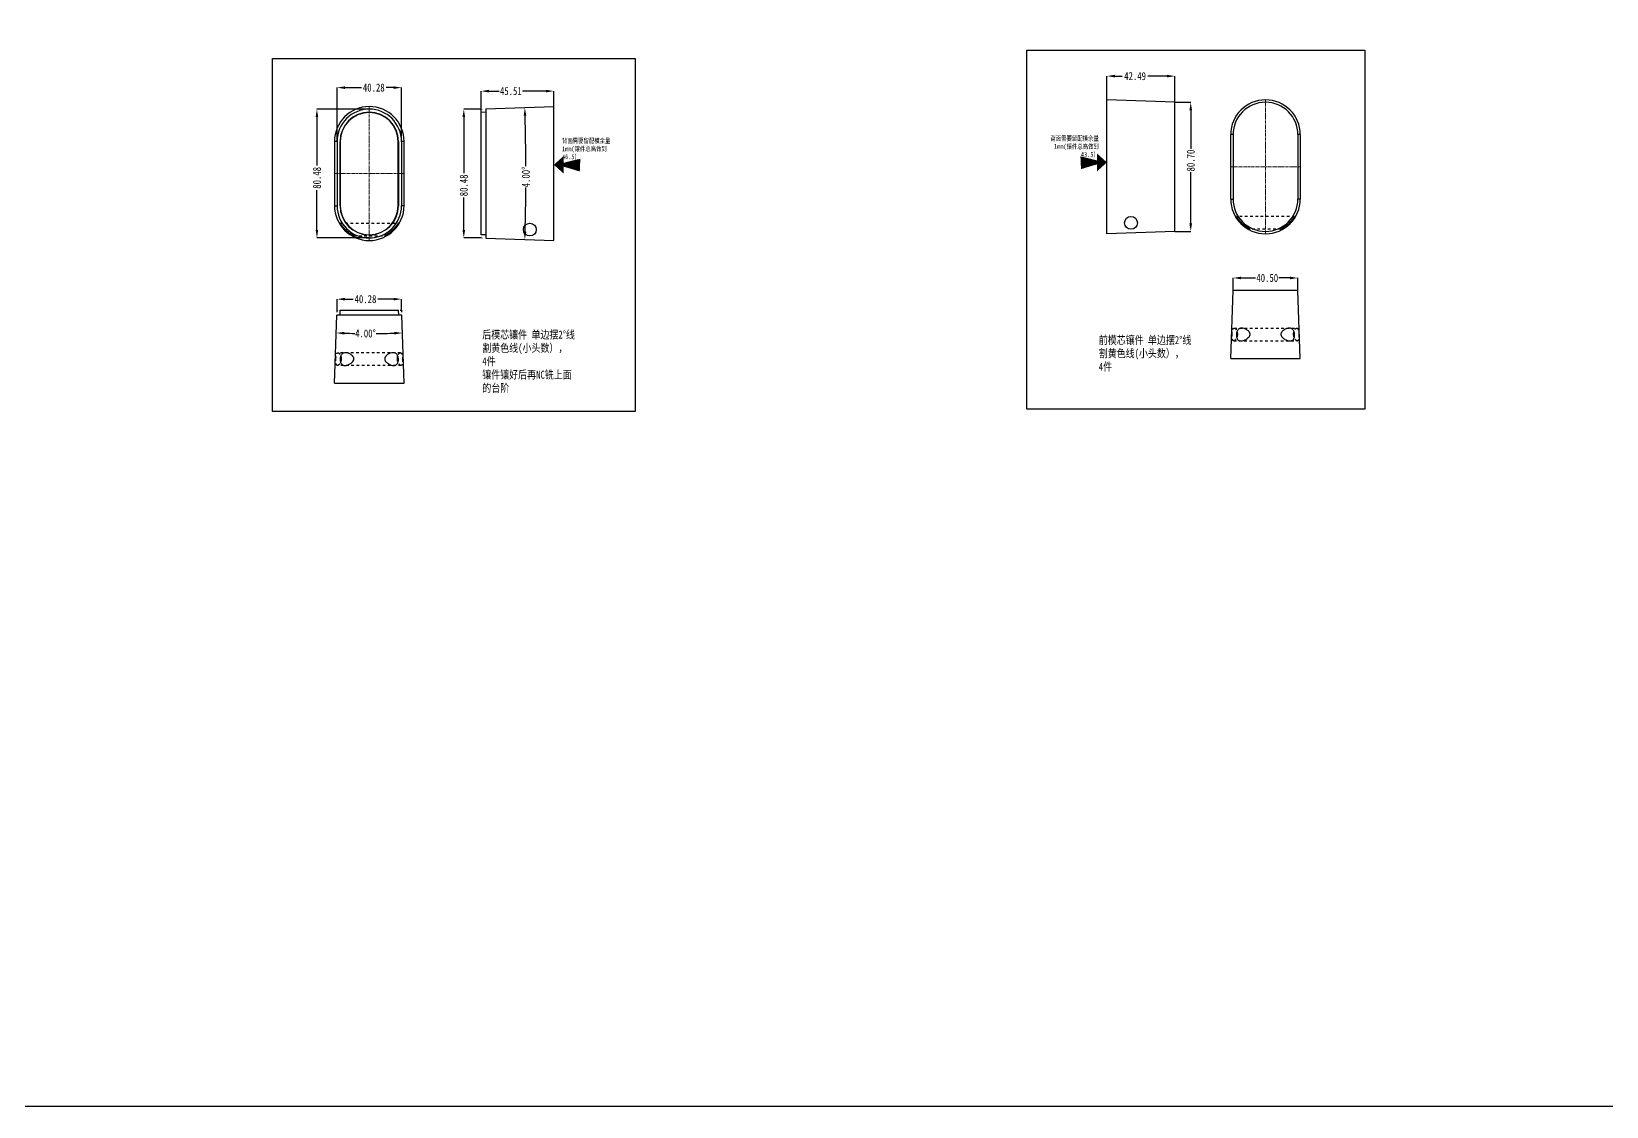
# Model space of a CAD drawing. Header units: millimetres. Extents: x 780 to 4422, y -1506 to 1268.
# Drawn here: x 1764 to 2748, y -1506 to -835 of the extents above; entities that cross this region are included whole.
import ezdxf

# ---------------------------------------------------------------- set-up
doc = ezdxf.new("R2010")
doc.units = ezdxf.units.MM
doc.header["$LTSCALE"] = 16.335
doc.header["$PDMODE"] = 3
doc.header["$PDSIZE"] = 0.3125
for name, pattern in [('CENTER', [0.6, 0.375, -0.075, 0.075, -0.075]), ('DIVIDE', [31.75, 12.7, -6.35, 0, -6.35, 0, -6.35]), ('HIDDEN', [0.2, 0.1, -0.1])]:
    doc.linetypes.add(name, pattern=pattern)
doc.layers.get('0').update_dxf_attribs({"linetype": 'CONTINUOUS'})
doc.layers.get('Defpoints').update_dxf_attribs({"linetype": 'CONTINUOUS'})
doc.layers.add('center', color=1, linetype='CENTER', lineweight=9)
doc.layers.add('DEFAULT_2', color=8, linetype='HIDDEN')
doc.styles.get("Standard").update_dxf_attribs({"font": 'txt', "width": 0.8})
doc.dimstyles.get("Standard").update_dxf_attribs({"dimtxt": 0.15625, "dimasz": 0.1875, "dimexe": 0.125, "dimexo": 0.0625, "dimtad": 0, "dimtih": 1, "dimtoh": 1, "dimdsep": 46, "dimtxsty": 'Standard', "dimcen": 0.09, "dimadec": 0, "dimazin": 0, "dimtp": 0.01, "dimtm": 0.01, "dimtfac": 1, "dimtofl": 0, "dimtmove": 0, "dimatfit": 3, "dimfxl": 0, "dimtolj": 1, "dimarcsym": 0})

# ---------------------------------------------------------------- blocks, each defined once
blk = doc.blocks.new('*D297')
at = {"color": 4, "lineweight": -2}
for p, q in [((1954.46, -1008.93), (1954.46, -1002)), ((1959.46, -1002), (1964.57, -1002)), ((1989.75, -1002), (1979.91, -1002)), ((1994.75, -1008.93), (1994.75, -1002))]:
    blk.add_line(p, q, dxfattribs=at)
at = {"color": 4}
for points in [[(1959.46, -1001.17), (1959.46, -1002.83), (1954.46, -1002)], [(1989.75, -1001.17), (1989.75, -1002.83), (1994.75, -1002)]]:
    blk.add_solid(points, dxfattribs=at)
at = {"layer": 'Defpoints', "color": 0}
for p in [(1954.46, -1002), (1954.46, -1008.93), (1994.75, -1008.93)]:
    blk.add_point(p, dxfattribs=at)
at = {"color": 6, "insert": (1972.24, -1002), "char_height": 5, "attachment_point": 5}
blk.add_mtext('\\A1;40.28', dxfattribs=at)
blk = doc.blocks.new('*D298')
at = {"color": 4, "lineweight": -2}
for start, end in [(268.48438, 269.12493), (270.41663, 271.51562)]:
    blk.add_arc((1974.61, -432.04), 591.43, start, end, dxfattribs=at)
at = {"color": 4}
for points in [[(1958.94, -1024.1), (1958.99, -1022.43), (1953.96, -1023.11)], [(1990.22, -1022.43), (1990.27, -1024.1), (1995.25, -1023.11)]]:
    blk.add_solid(points, dxfattribs=at)
at = {"layer": 'Defpoints', "color": 0}
for p in [(1954.35, -1011.95), (1994.86, -1011.95), (1981.49, -1023.43), (1952.87, -1054.44), (1996.34, -1054.44)]:
    blk.add_point(p, dxfattribs=at)
at = {"color": 6, "insert": (1972.24, -1023.47), "char_height": 5, "attachment_point": 5, "rotation": 359.77078}
blk.add_mtext('\\A1;4.00°', dxfattribs=at)
blk = doc.blocks.new('*D299')
at = {"color": 4, "lineweight": -2}
for start, end in [(0.22017, 1.75733), (358.24267, 359.57306)]:
    blk.add_arc((891.94, -923.53), 1180.54, start, end, dxfattribs=at)
at = {"color": 4}
for points in [[(2071.09, -887.36), (2072.75, -887.3), (2071.76, -882.33)], [(2072.75, -959.76), (2071.09, -959.71), (2071.76, -964.73)]]:
    blk.add_solid(points, dxfattribs=at)
at = {"layer": 'Defpoints', "color": 0}
for p in [(2047.43, -883.18), (2089.92, -881.7), (2072.4, -909.8), (2047.43, -963.88), (2089.92, -965.37)]:
    blk.add_point(p, dxfattribs=at)
at = {"color": 6, "insert": (2072.47, -925.66), "char_height": 5, "attachment_point": 5, "rotation": 89.89661}
blk.add_mtext('\\A1;4.00°', dxfattribs=at)
blk = doc.blocks.new('*D300')
at = {"color": 4, "lineweight": -2}
for p, q in [((2044.42, -883.29), (2033.67, -883.29)), ((2033.67, -888.29), (2033.67, -923.26)), ((2033.67, -958.78), (2033.67, -938.59)), ((2044.42, -963.78), (2033.67, -963.78))]:
    blk.add_line(p, q, dxfattribs=at)
at = {"color": 4}
for points in [[(2032.84, -888.29), (2034.5, -888.29), (2033.67, -883.29)], [(2032.84, -958.78), (2034.5, -958.78), (2033.67, -963.78)]]:
    blk.add_solid(points, dxfattribs=at)
at = {"layer": 'Defpoints', "color": 0}
for p in [(2044.42, -883.29), (2033.67, -963.78), (2044.42, -963.78)]:
    blk.add_point(p, dxfattribs=at)
at = {"color": 6, "insert": (2033.67, -930.92), "char_height": 5, "attachment_point": 5, "rotation": 90}
blk.add_mtext('\\A1;80.48', dxfattribs=at)
blk = doc.blocks.new('*D301')
at = {"color": 4, "lineweight": -2}
for p, q in [((2044.42, -888.86), (2044.42, -872.03)), ((2049.42, -872.03), (2055.72, -872.03)), ((2084.92, -872.03), (2070.38, -872.03)), ((2089.92, -886.03), (2089.92, -872.03))]:
    blk.add_line(p, q, dxfattribs=at)
at = {"color": 4}
for points in [[(2049.42, -871.2), (2049.42, -872.86), (2044.42, -872.03)], [(2084.92, -871.2), (2084.92, -872.86), (2089.92, -872.03)]]:
    blk.add_solid(points, dxfattribs=at)
at = {"layer": 'Defpoints', "color": 0}
for p in [(2044.42, -872.03), (2044.42, -888.86), (2089.92, -886.03)]:
    blk.add_point(p, dxfattribs=at)
at = {"color": 6, "insert": (2063.05, -872.03), "char_height": 5, "attachment_point": 5}
blk.add_mtext('\\A1;45.51', dxfattribs=at)
blk = doc.blocks.new('*D302')
at = {"color": 4, "lineweight": -2}
for p, q in [((1974.61, -883.29), (1941.91, -883.29)), ((1941.91, -888.29), (1941.91, -918.56)), ((1941.91, -958.77), (1941.91, -933.89)), ((1974.61, -963.77), (1941.91, -963.77))]:
    blk.add_line(p, q, dxfattribs=at)
at = {"color": 4}
for points in [[(1941.08, -888.29), (1942.74, -888.29), (1941.91, -883.29)], [(1941.08, -958.77), (1942.74, -958.77), (1941.91, -963.77)]]:
    blk.add_solid(points, dxfattribs=at)
at = {"layer": 'Defpoints', "color": 0}
for p in [(1974.61, -883.29), (1941.91, -963.77), (1974.61, -963.77)]:
    blk.add_point(p, dxfattribs=at)
at = {"color": 6, "insert": (1941.91, -926.22), "char_height": 5, "attachment_point": 5, "rotation": 90}
blk.add_mtext('\\A1;80.48', dxfattribs=at)
blk = doc.blocks.new('*D303')
at = {"color": 4, "lineweight": -2}
for p, q in [((1954.46, -903.43), (1954.46, -869.86)), ((1959.46, -869.86), (1969.77, -869.86)), ((1989.75, -869.86), (1985.1, -869.86)), ((1994.75, -903.81), (1994.75, -869.86))]:
    blk.add_line(p, q, dxfattribs=at)
at = {"color": 4}
for points in [[(1959.46, -869.03), (1959.46, -870.7), (1954.46, -869.86)], [(1989.75, -869.03), (1989.75, -870.7), (1994.75, -869.86)]]:
    blk.add_solid(points, dxfattribs=at)
at = {"layer": 'Defpoints', "color": 0}
for p in [(1994.75, -869.86), (1954.46, -903.43), (1994.75, -903.81)]:
    blk.add_point(p, dxfattribs=at)
at = {"color": 6, "insert": (1977.43, -869.86), "char_height": 5, "attachment_point": 5}
blk.add_mtext('\\A1;40.28', dxfattribs=at)
blk = doc.blocks.new('*D325')
at = {"color": 4, "lineweight": -2}
for p, q in [((2435.44, -885.53), (2435.44, -862.66)), ((2440.44, -862.66), (2445.04, -862.66)), ((2472.94, -862.66), (2461.04, -862.66)), ((2477.94, -885.53), (2477.94, -862.66))]:
    blk.add_line(p, q, dxfattribs=at)
at = {"color": 4}
for points in [[(2440.44, -861.82), (2440.44, -863.49), (2435.44, -862.66)], [(2472.94, -861.82), (2472.94, -863.49), (2477.94, -862.66)]]:
    blk.add_solid(points, dxfattribs=at)
at = {"layer": 'Defpoints', "color": 0}
for p in [(2435.44, -862.66), (2435.44, -885.53), (2477.94, -885.53)]:
    blk.add_point(p, dxfattribs=at)
at = {"color": 6, "insert": (2453.04, -862.66), "char_height": 5, "attachment_point": 5}
blk.add_mtext('\\A1;42.49', dxfattribs=at)
blk = doc.blocks.new('*D326')
at = {"color": 4, "lineweight": -2}
for p, q in [((2514.25, -996.61), (2514.25, -988.77)), ((2519.25, -988.77), (2528.26, -988.77)), ((2549.75, -988.77), (2542.93, -988.77)), ((2554.75, -996.61), (2554.75, -988.77))]:
    blk.add_line(p, q, dxfattribs=at)
at = {"color": 4}
for points in [[(2519.25, -987.94), (2519.25, -989.6), (2514.25, -988.77)], [(2549.75, -987.94), (2549.75, -989.6), (2554.75, -988.77)]]:
    blk.add_solid(points, dxfattribs=at)
at = {"layer": 'Defpoints', "color": 0}
for p in [(2514.25, -988.77), (2514.25, -996.61), (2554.75, -996.61)]:
    blk.add_point(p, dxfattribs=at)
at = {"color": 6, "insert": (2535.6, -988.77), "char_height": 5, "attachment_point": 5}
blk.add_mtext('\\A1;40.50', dxfattribs=at)
blk = doc.blocks.new('*D327')
at = {"color": 4, "lineweight": -2}
for p, q in [((2477.94, -878.98), (2487.79, -878.98)), ((2487.79, -883.98), (2487.79, -908.08)), ((2487.79, -954.68), (2487.79, -922.75)), ((2477.94, -959.68), (2487.79, -959.68))]:
    blk.add_line(p, q, dxfattribs=at)
at = {"color": 4}
for points in [[(2486.96, -883.98), (2488.62, -883.98), (2487.79, -878.98)], [(2486.96, -954.68), (2488.62, -954.68), (2487.79, -959.68)]]:
    blk.add_solid(points, dxfattribs=at)
at = {"layer": 'Defpoints', "color": 0}
for p in [(2477.94, -878.98), (2477.94, -959.68), (2487.79, -959.68)]:
    blk.add_point(p, dxfattribs=at)
at = {"color": 6, "insert": (2487.79, -915.42), "char_height": 5, "attachment_point": 5, "rotation": 90}
blk.add_mtext('\\A1;80.70', dxfattribs=at)

msp = doc.modelspace()

# ---------------------------------------------------------------- linework, layer by layer
at = {"color": 2, "linetype": 'DIVIDE', "ltscale": 0.000612182}
for p, q in [((2044.417, -883.288), (2045.593, -883.247)), ((2044.417, -884.089), (2044.417, -883.288)), ((2044.417, -962.977), (2044.417, -963.779)), ((2044.417, -963.779), (2045.593, -963.82)), ((1954.46, -1008.93), (1954.419, -1010.106)), ((1955.262, -1008.93), (1954.46, -1008.93)), ((1993.95, -1008.93), (1994.751, -1008.93)), ((1994.751, -1008.93), (1994.792, -1010.106))]:
    msp.add_line(p, q, dxfattribs=at)
at = {"color": 7, "linetype": 'Continuous'}
for p, q in [((2047.432, -885.185), (2044.417, -885.343)), ((2044.417, -961.723), (2044.417, -885.343)), ((2047.432, -883.182), (2089.924, -881.698)), ((2047.432, -883.182), (2047.432, -963.884)), ((2089.924, -965.367), (2089.924, -881.699)), ((2477.937, -878.983), (2435.444, -877.499)), ((2435.444, -961.167), (2435.444, -877.5)), ((2477.937, -959.684), (2477.937, -878.983)), ((1952.871, -903.433), (1952.871, -943.633)), ((1954.355, -903.433), (1952.871, -903.433)), ((1956.357, -943.633), (1956.357, -903.433)), ((1956.515, -903.433), (1956.357, -903.433)), ((1956.515, -903.433), (1956.515, -943.633)), ((1992.696, -943.633), (1992.696, -903.433)), ((1992.854, -903.433), (1992.696, -903.433)), ((1992.854, -903.433), (1992.854, -943.633)), ((1996.34, -903.433), (1994.856, -903.433)), ((1996.34, -943.633), (1996.34, -903.433)), ((2512.763, -939.434), (2512.763, -899.234)), ((2514.247, -899.234), (2512.763, -899.234)), ((2556.232, -899.234), (2554.749, -899.234)), ((2556.232, -899.234), (2556.232, -939.434)), ((1952.871, -943.633), (1954.355, -943.633)), ((1956.357, -943.633), (1956.515, -943.633)), ((1992.696, -943.633), (1992.854, -943.633)), ((1996.34, -943.633), (1994.856, -943.633)), ((2512.763, -939.434), (2514.247, -939.434)), ((2556.232, -939.434), (2554.749, -939.434)), ((2047.432, -961.881), (2044.417, -961.723)), ((2047.432, -963.884), (2089.924, -965.368)), ((2477.937, -959.684), (2435.444, -961.168)), ((2512.763, -1039.098), (2514.247, -996.605)), ((2554.749, -996.605), (2514.247, -996.605)), ((2556.232, -1039.098), (2554.749, -996.605)), ((1952.871, -1054.438), (1954.355, -1011.945)), ((1994.856, -1011.945), (1954.355, -1011.945)), ((1956.357, -1011.945), (1956.515, -1008.93)), ((1956.515, -1008.93), (1992.696, -1008.93)), ((1992.696, -1008.93), (1992.854, -1011.945)), ((1996.34, -1054.438), (1994.856, -1011.945)), ((2512.763, -1039.098), (2556.232, -1039.098)), ((1952.871, -1054.438), (1996.34, -1054.438))]:
    msp.add_line(p, q, dxfattribs=at)
at = {"color": 2, "linetype": 'Continuous'}
for p, q in [((1954.465, -903.433), (1954.465, -943.633)), ((1994.746, -903.433), (1994.746, -943.633)), ((2514.247, -899.234), (2514.247, -939.434)), ((2554.749, -899.234), (2554.749, -939.434))]:
    msp.add_line(p, q, dxfattribs=at)
for points in [[(779.67, 1267.789), (4422.458, 1267.789), (4422.458, -1506.361), (779.67, -1506.361)], [(1914.073, -851.718), (2140.744, -851.718), (2140.744, -1072.195), (1914.073, -1072.195)], [(2385.368, -846.355), (2596.46, -846.355), (2596.46, -1070.666), (2385.368, -1070.666)]]:
    msp.add_lwpolyline(points, close=True)
for points in [[(2089.924, -918.058, 0, 11.091, 0), (2096.086, -918.058, 2.465, 8.01, -0.0113514), (2106.31, -918.29, 8.01, 8.01, -0.0113514)], [(2435.444, -916.582, 0, 11.091, 0), (2429.283, -916.582, 2.465, 8.01, 0.0113514), (2419.059, -916.814, 8.01, 8.01, 0.0113514)]]:
    msp.add_lwpolyline(points, format="xyseb")
at = {"color": 7, "linetype": 'Continuous'}
for centre in [(2450.444, -954.334), (2074.924, -958.533)]:
    msp.add_circle(centre, 4, dxfattribs=at)
for centre, radius, start, end in [((1974.606, -903.433), 21.735, 0, 180), ((1974.606, -903.433), 18.248, 0, 180), ((1974.606, -903.433), 18.09, 0, 180), ((2534.498, -899.234), 21.735, 360, 180), ((1974.606, -943.633), 21.735, 180, 0), ((1974.606, -943.633), 18.248, 180, 0), ((1974.606, -943.633), 18.09, 180, 0), ((2534.498, -939.434), 21.735, 180, 0)]:
    msp.add_arc(centre, radius, start, end, dxfattribs=at)
at = {"color": 2, "linetype": 'Continuous'}
for centre, radius, start, end in [((1974.606, -903.433), 20.141, 0, 180), ((2534.498, -899.234), 20.251, 0, 180), ((1974.606, -943.633), 20.141, 180, 0), ((2534.498, -939.434), 20.251, 180, 0)]:
    msp.add_arc(centre, radius, start, end, dxfattribs=at)
at = {"color": 7, "linetype": 'Continuous'}
for points, knots in [([(2516.302, -950.334), (2516.292, -950.334), (2516.31, -950.402), (2516.34, -950.464), (2516.416, -950.625), (2516.52, -950.815), (2516.66, -951.061), (2516.831, -951.341), (2517.032, -951.654), (2517.346, -952.115), (2517.79, -952.719), (2518.384, -953.447), (2519.034, -954.167), (2519.725, -954.858), (2520.443, -955.508), (2521.177, -956.11), (2521.915, -956.659), (2522.647, -957.152), (2523.248, -957.52), (2523.711, -957.781), (2524.03, -957.952), (2524.32, -958.098), (2524.538, -958.202), (2524.685, -958.267), (2524.768, -958.302), (2524.827, -958.323), (2524.859, -958.334), (2524.87, -958.334)], [0, 0, 0, 0, 0.0025523, 0.010617, 0.0242837, 0.0431939, 0.0668358, 0.0946357, 0.1259322, 0.1600702, 0.2345963, 0.3141427, 0.395928, 0.478036, 0.5592999, 0.6389094, 0.7161927, 0.7903994, 0.8603416, 0.8930503, 0.9236301, 0.9512868, 0.974681, 0.9841373, 0.9917256, 0.9971176, 1, 1, 1, 1]), ([(2524.87, -958.334), (2524.872, -958.334), (2524.878, -958.332), (2524.872, -958.323), (2524.863, -958.315), (2524.846, -958.301), (2524.823, -958.285), (2524.794, -958.266), (2524.758, -958.243), (2524.7, -958.206), (2524.616, -958.155), (2524.455, -958.059), (2524.226, -957.921), (2523.927, -957.739), (2523.602, -957.536), (2523.262, -957.316), (2522.786, -956.996), (2522.178, -956.565), (2521.448, -956.002), (2520.72, -955.392), (2520.006, -954.74), (2519.314, -954.054), (2518.658, -953.346), (2518.052, -952.636), (2517.588, -952.052), (2517.253, -951.609), (2517.032, -951.308), (2516.836, -951.037), (2516.669, -950.802), (2516.532, -950.611), (2516.436, -950.481), (2516.376, -950.405), (2516.344, -950.367), (2516.321, -950.345), (2516.307, -950.334), (2516.302, -950.334)], [0, 0, 0, 0, 0.0004941, 0.0010147, 0.002139, 0.0039033, 0.0062931, 0.0092861, 0.0128568, 0.0169698, 0.0266523, 0.0379899, 0.0643499, 0.0943418, 0.1268662, 0.1612793, 0.197122, 0.2720548, 0.3501975, 0.4306445, 0.5126379, 0.5952902, 0.6774063, 0.7571669, 0.8319141, 0.8663192, 0.8980378, 0.9264686, 0.9510145, 0.9711092, 0.9862008, 0.9917316, 0.9958772, 0.9986203, 1, 1, 1, 1]), ([(2552.694, -950.334), (2552.688, -950.334), (2552.674, -950.345), (2552.652, -950.367), (2552.62, -950.405), (2552.559, -950.481), (2552.464, -950.611), (2552.327, -950.802), (2552.159, -951.037), (2551.964, -951.308), (2551.743, -951.608), (2551.407, -952.052), (2550.944, -952.636), (2550.337, -953.346), (2549.681, -954.054), (2548.99, -954.74), (2548.275, -955.392), (2547.547, -956.002), (2546.817, -956.565), (2546.209, -956.996), (2545.734, -957.316), (2545.393, -957.536), (2545.069, -957.739), (2544.769, -957.921), (2544.54, -958.059), (2544.38, -958.155), (2544.295, -958.206), (2544.237, -958.243), (2544.202, -958.266), (2544.172, -958.285), (2544.15, -958.301), (2544.133, -958.315), (2544.124, -958.323), (2544.118, -958.332), (2544.123, -958.334), (2544.125, -958.334)], [0, 0, 0, 0, 0.0013796, 0.0041224, 0.0082677, 0.0137979, 0.0288878, 0.0489787, 0.0735213, 0.1019505, 0.1336675, 0.1680702, 0.242822, 0.3225856, 0.4047062, 0.4873606, 0.5693557, 0.6498043, 0.7279482, 0.8028824, 0.8387253, 0.8731401, 0.9056634, 0.9356553, 0.9620114, 0.9733478, 0.9830307, 0.9871442, 0.9907153, 0.9937083, 0.9960978, 0.9978616, 0.9989855, 0.9995058, 1, 1, 1, 1]), ([(2544.125, -958.334), (2544.137, -958.334), (2544.169, -958.323), (2544.228, -958.302), (2544.311, -958.267), (2544.458, -958.202), (2544.675, -958.098), (2544.966, -957.952), (2545.285, -957.781), (2545.747, -957.52), (2546.348, -957.152), (2547.08, -956.659), (2547.819, -956.11), (2548.552, -955.508), (2549.27, -954.858), (2549.961, -954.167), (2550.611, -953.448), (2551.206, -952.72), (2551.65, -952.115), (2551.963, -951.654), (2552.164, -951.342), (2552.335, -951.061), (2552.476, -950.815), (2552.58, -950.625), (2552.656, -950.464), (2552.686, -950.402), (2552.704, -950.334), (2552.694, -950.334)], [0, 0, 0, 0, 0.0028821, 0.0082735, 0.015861, 0.0253168, 0.0487112, 0.0763675, 0.1069478, 0.1396575, 0.2095969, 0.2838014, 0.3610828, 0.4406904, 0.5219529, 0.6040582, 0.6858452, 0.7653943, 0.8399246, 0.8740642, 0.9053621, 0.9331628, 0.956805, 0.9757157, 0.9893822, 0.9974473, 1, 1, 1, 1]), ([(1956.41, -954.533), (1956.4, -954.533), (1956.418, -954.601), (1956.448, -954.664), (1956.523, -954.825), (1956.628, -955.015), (1956.768, -955.261), (1956.939, -955.541), (1957.14, -955.854), (1957.453, -956.315), (1957.898, -956.919), (1958.492, -957.647), (1959.142, -958.367), (1959.833, -959.058), (1960.551, -959.707), (1961.284, -960.309), (1962.023, -960.859), (1962.755, -961.352), (1963.356, -961.719), (1963.818, -961.98), (1964.138, -962.151), (1964.428, -962.298), (1964.646, -962.402), (1964.793, -962.467), (1964.875, -962.501), (1964.935, -962.522), (1964.966, -962.533), (1964.978, -962.533)], [0, 0, 0, 0, 0.0025516, 0.0106154, 0.0242819, 0.0431908, 0.066832, 0.094631, 0.1259259, 0.160063, 0.234588, 0.3141333, 0.3959168, 0.4780267, 0.5592914, 0.6389026, 0.7161872, 0.7903949, 0.8603379, 0.8930477, 0.9236279, 0.9512863, 0.9746813, 0.9841375, 0.9917256, 0.9971176, 1, 1, 1, 1]), ([(1964.978, -962.533), (1964.98, -962.533), (1964.986, -962.532), (1964.98, -962.522), (1964.971, -962.515), (1964.954, -962.501), (1964.931, -962.485), (1964.902, -962.465), (1964.866, -962.442), (1964.808, -962.406), (1964.723, -962.354), (1964.563, -962.258), (1964.334, -962.121), (1964.035, -961.938), (1963.71, -961.735), (1963.37, -961.515), (1962.894, -961.196), (1962.286, -960.764), (1961.556, -960.202), (1960.828, -959.592), (1960.114, -958.94), (1959.422, -958.254), (1958.766, -957.546), (1958.16, -956.836), (1957.696, -956.252), (1957.361, -955.808), (1957.14, -955.508), (1956.944, -955.237), (1956.777, -955.002), (1956.639, -954.811), (1956.544, -954.681), (1956.484, -954.605), (1956.452, -954.567), (1956.429, -954.545), (1956.415, -954.533), (1956.41, -954.533)], [0, 0, 0, 0, 0.0004941, 0.0010147, 0.0021389, 0.0039032, 0.006293, 0.0092859, 0.0128566, 0.0169697, 0.026652, 0.0379888, 0.0643468, 0.0943378, 0.1268609, 0.1612739, 0.1971157, 0.2720475, 0.3501892, 0.4306349, 0.512627, 0.5952797, 0.6773953, 0.7571587, 0.831906, 0.866313, 0.8980328, 0.9264645, 0.9510118, 0.9711079, 0.9862, 0.991731, 0.995877, 0.9986203, 1, 1, 1, 1]), ([(1992.802, -954.533), (1992.796, -954.533), (1992.782, -954.545), (1992.76, -954.567), (1992.728, -954.605), (1992.667, -954.681), (1992.572, -954.81), (1992.435, -955.002), (1992.267, -955.237), (1992.071, -955.508), (1991.85, -955.808), (1991.515, -956.252), (1991.052, -956.836), (1990.445, -957.546), (1989.789, -958.254), (1989.098, -958.94), (1988.383, -959.592), (1987.655, -960.202), (1986.925, -960.764), (1986.317, -961.196), (1985.841, -961.515), (1985.501, -961.735), (1985.177, -961.938), (1984.877, -962.121), (1984.648, -962.258), (1984.488, -962.354), (1984.403, -962.406), (1984.345, -962.442), (1984.31, -962.465), (1984.28, -962.485), (1984.257, -962.501), (1984.241, -962.515), (1984.232, -962.522), (1984.226, -962.532), (1984.231, -962.533), (1984.233, -962.533)], [0, 0, 0, 0, 0.0013797, 0.0041227, 0.0082683, 0.0137989, 0.0288893, 0.0489817, 0.0735257, 0.1019558, 0.1336741, 0.1680788, 0.2428307, 0.3225973, 0.4047177, 0.4873724, 0.5693661, 0.6498133, 0.7279562, 0.8028893, 0.8387315, 0.8731462, 0.9056685, 0.93566, 0.9620131, 0.9733483, 0.9830311, 0.9871447, 0.9907159, 0.9937089, 0.9960983, 0.9978619, 0.9989855, 0.9995058, 1, 1, 1, 1]), ([(1984.233, -962.533), (1984.245, -962.533), (1984.277, -962.522), (1984.336, -962.501), (1984.418, -962.467), (1984.566, -962.402), (1984.783, -962.298), (1985.073, -962.151), (1985.393, -961.98), (1985.855, -961.719), (1986.456, -961.352), (1987.188, -960.859), (1987.927, -960.309), (1988.66, -959.707), (1989.378, -959.058), (1990.069, -958.367), (1990.719, -957.647), (1991.314, -956.919), (1991.758, -956.315), (1992.071, -955.854), (1992.272, -955.541), (1992.443, -955.261), (1992.584, -955.015), (1992.688, -954.825), (1992.764, -954.664), (1992.794, -954.601), (1992.812, -954.533), (1992.802, -954.533)], [0, 0, 0, 0, 0.0028821, 0.0082734, 0.0158606, 0.0253164, 0.0487116, 0.0763691, 0.1069499, 0.1396608, 0.2096012, 0.2838066, 0.3610892, 0.4406983, 0.5219619, 0.6040691, 0.6858544, 0.7654022, 0.839932, 0.8740706, 0.905367, 0.9331668, 0.9568082, 0.9757176, 0.9893839, 0.997448, 1, 1, 1, 1]), ([(2519.599, -1020.098), (2519.185, -1020.098), (2518.551, -1020.199), (2517.808, -1020.606), (2517.312, -1021.059), (2516.9, -1021.657), (2516.467, -1022.66), (2516.326, -1023.513), (2516.302, -1024.098)], [0, 0, 0, 0, 0.2145207, 0.3223163, 0.435827, 0.5596356, 0.6962575, 1, 1, 1, 1]), ([(2524.87, -1024.098), (2524.883, -1023.923), (2524.863, -1023.572), (2524.71, -1023.074), (2524.463, -1022.63), (2524.065, -1022.111), (2523.483, -1021.571), (2522.723, -1021.05), (2521.94, -1020.642), (2520.919, -1020.25), (2520.118, -1020.098), (2519.599, -1020.098)], [0, 0, 0, 0, 0.0729473, 0.144906, 0.2151586, 0.2837625, 0.4165671, 0.5442123, 0.6666573, 0.7836347, 1, 1, 1, 1]), ([(2549.397, -1020.098), (2548.878, -1020.098), (2548.076, -1020.25), (2547.055, -1020.642), (2546.272, -1021.05), (2545.512, -1021.571), (2544.93, -1022.111), (2544.533, -1022.63), (2544.286, -1023.074), (2544.133, -1023.572), (2544.112, -1023.923), (2544.125, -1024.098)], [0, 0, 0, 0, 0.2163696, 0.333349, 0.455796, 0.5834446, 0.7162509, 0.784851, 0.8551003, 0.9270535, 1, 1, 1, 1]), ([(2552.694, -1024.098), (2552.67, -1023.513), (2552.529, -1022.66), (2552.095, -1021.657), (2551.683, -1021.059), (2551.188, -1020.606), (2550.445, -1020.199), (2549.81, -1020.098), (2549.397, -1020.098)], [0, 0, 0, 0, 0.3037262, 0.4403356, 0.5641509, 0.677664, 0.7854692, 1, 1, 1, 1]), ([(2516.302, -1024.098), (2516.278, -1024.671), (2516.346, -1025.515), (2516.69, -1026.524), (2517.046, -1027.129), (2517.499, -1027.588), (2518.199, -1028), (2518.809, -1028.098), (2519.206, -1028.098)], [0, 0, 0, 0, 0.3076672, 0.4452835, 0.5688688, 0.6810423, 0.7871895, 1, 1, 1, 1]), ([(2519.206, -1028.098), (2519.735, -1028.098), (2520.854, -1027.871), (2522.167, -1027.267), (2523.202, -1026.584), (2523.822, -1026.049), (2524.266, -1025.542), (2524.659, -1024.967), (2524.843, -1024.45), (2524.87, -1024.098)], [0, 0, 0, 0, 0.2148089, 0.4549919, 0.5836039, 0.7173205, 0.7861878, 0.856454, 1, 1, 1, 1]), ([(2544.125, -1024.098), (2544.153, -1024.45), (2544.336, -1024.967), (2544.73, -1025.542), (2545.173, -1026.049), (2545.794, -1026.584), (2546.828, -1027.267), (2548.142, -1027.871), (2549.26, -1028.098), (2549.789, -1028.098)], [0, 0, 0, 0, 0.1435417, 0.2138111, 0.282681, 0.4164003, 0.5450104, 0.7851923, 1, 1, 1, 1]), ([(2549.789, -1028.098), (2550.186, -1028.098), (2550.796, -1028), (2551.497, -1027.588), (2551.949, -1027.129), (2552.306, -1026.524), (2552.65, -1025.515), (2552.717, -1024.671), (2552.694, -1024.098)], [0, 0, 0, 0, 0.2128072, 0.3189589, 0.4311344, 0.5547209, 0.6923344, 1, 1, 1, 1]), ([(1956.41, -1039.438), (1956.386, -1040.011), (1956.453, -1040.855), (1956.798, -1041.864), (1957.154, -1042.469), (1957.607, -1042.928), (1958.307, -1043.34), (1958.917, -1043.438), (1959.314, -1043.438)], [0, 0, 0, 0, 0.3076608, 0.4452793, 0.5688652, 0.6810401, 0.7871869, 1, 1, 1, 1]), ([(1959.706, -1035.438), (1959.293, -1035.438), (1958.659, -1035.539), (1957.916, -1035.946), (1957.42, -1036.399), (1957.008, -1036.997), (1956.575, -1037.999), (1956.434, -1038.853), (1956.41, -1039.438)], [0, 0, 0, 0, 0.2145183, 0.3223124, 0.4358242, 0.5596304, 0.6962548, 1, 1, 1, 1]), ([(1959.314, -1043.438), (1959.843, -1043.438), (1960.962, -1043.211), (1962.275, -1042.607), (1963.31, -1041.924), (1963.93, -1041.388), (1964.374, -1040.881), (1964.767, -1040.307), (1964.951, -1039.79), (1964.978, -1039.438)], [0, 0, 0, 0, 0.2148092, 0.4549917, 0.5836032, 0.7173193, 0.7861878, 0.856456, 1, 1, 1, 1]), ([(1964.978, -1039.438), (1964.991, -1039.263), (1964.971, -1038.911), (1964.818, -1038.414), (1964.571, -1037.97), (1964.173, -1037.451), (1963.591, -1036.91), (1962.831, -1036.39), (1962.048, -1035.982), (1961.027, -1035.59), (1960.226, -1035.437), (1959.706, -1035.438)], [0, 0, 0, 0, 0.0729481, 0.1449069, 0.2151571, 0.283759, 0.4165638, 0.5442101, 0.6666558, 0.7836338, 1, 1, 1, 1]), ([(1989.505, -1035.438), (1988.986, -1035.437), (1988.184, -1035.59), (1987.163, -1035.982), (1986.38, -1036.39), (1985.62, -1036.91), (1985.038, -1037.451), (1984.64, -1037.97), (1984.393, -1038.414), (1984.24, -1038.911), (1984.22, -1039.263), (1984.233, -1039.438)], [0, 0, 0, 0, 0.2163707, 0.3333509, 0.4557988, 0.5834488, 0.7162571, 0.7848552, 0.8551015, 0.927053, 1, 1, 1, 1]), ([(1984.233, -1039.438), (1984.26, -1039.79), (1984.444, -1040.307), (1984.838, -1040.881), (1985.281, -1041.388), (1985.902, -1041.924), (1986.936, -1042.607), (1988.25, -1043.211), (1989.368, -1043.438), (1989.897, -1043.438)], [0, 0, 0, 0, 0.1435391, 0.2138102, 0.2826811, 0.4164006, 0.5450103, 0.7851916, 1, 1, 1, 1]), ([(1992.802, -1039.438), (1992.778, -1038.853), (1992.637, -1037.999), (1992.203, -1036.997), (1991.791, -1036.399), (1991.296, -1035.946), (1990.553, -1035.539), (1989.918, -1035.438), (1989.505, -1035.438)], [0, 0, 0, 0, 0.3037297, 0.4403413, 0.5641539, 0.6776679, 0.7854716, 1, 1, 1, 1]), ([(1989.897, -1043.438), (1990.294, -1043.438), (1990.904, -1043.34), (1991.604, -1042.928), (1992.057, -1042.469), (1992.414, -1041.864), (1992.758, -1040.855), (1992.825, -1040.011), (1992.802, -1039.438)], [0, 0, 0, 0, 0.2128096, 0.3189612, 0.4311383, 0.5547259, 0.6923417, 1, 1, 1, 1])]:
    msp.add_open_spline(points, degree=3, knots=knots, dxfattribs=at)
at = {"layer": 'center', "color": 1, "linetype": 'CENTER', "ltscale": 0.27037}
for p, q in [((1974.606, -965.368), (1974.606, -881.698)), ((2534.498, -961.168), (2534.498, -877.499)), ((1952.871, -923.533), (1996.34, -923.533)), ((2512.763, -919.334), (2556.232, -919.334))]:
    msp.add_line(p, q, dxfattribs=at)
at = {"layer": 'DEFAULT_2', "color": 8, "linetype": 'HIDDEN'}
for p, q in [((2552.694, -950.334), (2516.302, -950.334)), ((1956.41, -954.533), (1992.802, -954.533)), ((1964.978, -962.533), (1984.233, -962.533)), ((2544.125, -958.334), (2524.87, -958.334)), ((2514.964, -1020.098), (2554.032, -1020.098)), ((2514.662, -1028.098), (2554.333, -1028.098)), ((1994.14, -1035.438), (1955.071, -1035.438)), ((1994.441, -1043.438), (1954.77, -1043.438))]:
    msp.add_line(p, q, dxfattribs=at)
for centre, radius, start, end in [((2522.889, -1024.366), 6.592, 177.668989, 177.921212), ((2522.902, -1024.367), 6.606, 176.950107, 177.668598), ((2546.093, -1024.367), 6.606, 2.331399, 3.046717), ((2546.108, -1024.366), 6.591, 2.07699, 2.33101), ((1962.998, -1039.706), 6.594, 176.948282, 177.917927), ((1986.214, -1039.706), 6.593, 2.080442, 3.048823)]:
    msp.add_arc(centre, radius, start, end, dxfattribs=at)
for points, knots in [([(2513.648, -1024.098), (2513.658, -1023.831), (2513.686, -1023.308), (2513.758, -1022.551), (2513.86, -1021.859), (2513.996, -1021.256), (2514.169, -1020.763), (2514.383, -1020.392), (2514.65, -1020.151), (2514.864, -1020.098), (2514.964, -1020.098)], [0, 0, 0, 0, 0.1791215, 0.3512969, 0.5095575, 0.6486941, 0.7651946, 0.8586895, 0.9334725, 1, 1, 1, 1]), ([(2514.964, -1020.098), (2515.203, -1020.098), (2515.588, -1020.317), (2515.987, -1020.745), (2516.306, -1021.223), (2516.586, -1021.815), (2516.888, -1022.77), (2516.962, -1023.561), (2516.939, -1024.098)], [0, 0, 0, 0, 0.1506218, 0.2520118, 0.3717433, 0.5090806, 0.6622251, 1, 1, 1, 1]), ([(2516.675, -1022.203), (2516.622, -1022.34), (2516.427, -1022.927), (2516.331, -1023.545), (2516.306, -1024.015)], [0, 0, 0, 0, 0.2382169, 1, 1, 1, 1]), ([(2552.056, -1024.098), (2552.033, -1023.561), (2552.108, -1022.77), (2552.409, -1021.815), (2552.689, -1021.223), (2553.008, -1020.745), (2553.407, -1020.317), (2553.792, -1020.098), (2554.032, -1020.098)], [0, 0, 0, 0, 0.3377749, 0.4909194, 0.6282567, 0.7479882, 0.8493782, 1, 1, 1, 1]), ([(2552.69, -1024.015), (2552.681, -1023.855), (2552.626, -1023.24), (2552.485, -1022.629), (2552.32, -1022.202)], [0, 0, 0, 0, 0.2593418, 1, 1, 1, 1]), ([(2554.032, -1020.098), (2554.131, -1020.098), (2554.345, -1020.151), (2554.612, -1020.392), (2554.826, -1020.763), (2554.999, -1021.256), (2555.135, -1021.859), (2555.238, -1022.551), (2555.309, -1023.308), (2555.338, -1023.831), (2555.347, -1024.098)], [0, 0, 0, 0, 0.0665275, 0.1413105, 0.2348054, 0.3513059, 0.4904425, 0.6487031, 0.8208785, 1, 1, 1, 1]), ([(2514.663, -1028.098), (2514.567, -1028.098), (2514.36, -1028.046), (2514.111, -1027.802), (2513.927, -1027.429), (2513.791, -1026.935), (2513.699, -1026.331), (2513.647, -1025.638), (2513.63, -1024.883), (2513.639, -1024.363), (2513.648, -1024.098)], [0, 0, 0, 0, 0.0653308, 0.138039, 0.2300221, 0.3461273, 0.4858919, 0.6454388, 0.8192084, 1, 1, 1, 1]), ([(2516.939, -1024.098), (2516.917, -1024.641), (2516.732, -1025.654), (2516.223, -1026.766), (2515.727, -1027.444), (2515.302, -1027.871), (2514.908, -1028.098), (2514.663, -1028.098)], [0, 0, 0, 0, 0.3349597, 0.6247902, 0.745773, 0.848677, 1, 1, 1, 1]), ([(2516.301, -1024.127), (2516.295, -1024.29), (2516.295, -1024.918), (2516.385, -1025.55), (2516.519, -1025.996)], [0, 0, 0, 0, 0.2596178, 1, 1, 1, 1]), ([(2554.333, -1028.098), (2554.087, -1028.098), (2553.693, -1027.871), (2553.269, -1027.444), (2552.772, -1026.766), (2552.264, -1025.654), (2552.079, -1024.641), (2552.056, -1024.098)], [0, 0, 0, 0, 0.151323, 0.254227, 0.3752098, 0.6650403, 1, 1, 1, 1]), ([(2552.477, -1025.996), (2552.519, -1025.852), (2552.67, -1025.241), (2552.712, -1024.606), (2552.695, -1024.127)], [0, 0, 0, 0, 0.2375211, 1, 1, 1, 1]), ([(2555.347, -1024.098), (2555.356, -1024.363), (2555.365, -1024.883), (2555.348, -1025.638), (2555.296, -1026.331), (2555.205, -1026.935), (2555.069, -1027.429), (2554.885, -1027.802), (2554.636, -1028.046), (2554.429, -1028.098), (2554.333, -1028.098)], [0, 0, 0, 0, 0.1807916, 0.3545612, 0.5141081, 0.6538727, 0.7699779, 0.861961, 0.9346692, 1, 1, 1, 1]), ([(1954.77, -1043.438), (1954.675, -1043.438), (1954.468, -1043.385), (1954.219, -1043.141), (1954.034, -1042.768), (1953.899, -1042.274), (1953.807, -1041.671), (1953.755, -1040.978), (1953.738, -1040.223), (1953.747, -1039.703), (1953.756, -1039.438)], [0, 0, 0, 0, 0.0653222, 0.1380259, 0.2300024, 0.3461466, 0.4858668, 0.645427, 0.8192636, 1, 1, 1, 1]), ([(1953.756, -1039.438), (1953.766, -1039.171), (1953.794, -1038.648), (1953.865, -1037.891), (1953.968, -1037.198), (1954.104, -1036.596), (1954.277, -1036.103), (1954.491, -1035.732), (1954.758, -1035.491), (1954.972, -1035.438), (1955.071, -1035.438)], [0, 0, 0, 0, 0.1791209, 0.3512964, 0.5095578, 0.6486941, 0.7651945, 0.8586897, 0.9334726, 1, 1, 1, 1]), ([(1957.047, -1039.438), (1957.024, -1039.981), (1956.84, -1040.994), (1956.331, -1042.106), (1955.835, -1042.783), (1955.41, -1043.211), (1955.016, -1043.438), (1954.77, -1043.438)], [0, 0, 0, 0, 0.3350181, 0.6248057, 0.7457959, 0.8486839, 1, 1, 1, 1]), ([(1955.071, -1035.438), (1955.311, -1035.438), (1955.696, -1035.656), (1956.095, -1036.085), (1956.414, -1036.563), (1956.694, -1037.154), (1956.996, -1038.11), (1957.07, -1038.901), (1957.047, -1039.438)], [0, 0, 0, 0, 0.1506219, 0.2520115, 0.3717427, 0.5090807, 0.6622253, 1, 1, 1, 1]), ([(1956.409, -1039.466), (1956.403, -1039.627), (1956.403, -1040.249), (1956.491, -1040.874), (1956.621, -1041.316)], [0, 0, 0, 0, 0.2593916, 1, 1, 1, 1]), ([(1956.783, -1037.543), (1956.73, -1037.681), (1956.535, -1038.267), (1956.439, -1038.885), (1956.414, -1039.355)], [0, 0, 0, 0, 0.2382229, 1, 1, 1, 1]), ([(1992.164, -1039.438), (1992.141, -1038.901), (1992.216, -1038.11), (1992.517, -1037.154), (1992.797, -1036.563), (1993.116, -1036.085), (1993.515, -1035.656), (1993.9, -1035.438), (1994.14, -1035.438)], [0, 0, 0, 0, 0.3377747, 0.4909193, 0.6282573, 0.7479885, 0.8493781, 1, 1, 1, 1]), ([(1994.441, -1043.438), (1994.195, -1043.438), (1993.801, -1043.211), (1993.377, -1042.783), (1992.88, -1042.106), (1992.371, -1040.994), (1992.187, -1039.981), (1992.164, -1039.438)], [0, 0, 0, 0, 0.1513161, 0.2542041, 0.3751943, 0.6649819, 1, 1, 1, 1]), ([(1992.798, -1039.355), (1992.789, -1039.195), (1992.734, -1038.579), (1992.593, -1037.969), (1992.428, -1037.542)], [0, 0, 0, 0, 0.2593302, 1, 1, 1, 1]), ([(1992.59, -1041.316), (1992.632, -1041.174), (1992.779, -1040.569), (1992.82, -1039.94), (1992.803, -1039.466)], [0, 0, 0, 0, 0.2377877, 1, 1, 1, 1]), ([(1994.14, -1035.438), (1994.239, -1035.438), (1994.453, -1035.491), (1994.72, -1035.732), (1994.934, -1036.103), (1995.107, -1036.596), (1995.243, -1037.198), (1995.346, -1037.891), (1995.417, -1038.648), (1995.445, -1039.171), (1995.455, -1039.438)], [0, 0, 0, 0, 0.0665274, 0.1413103, 0.2348055, 0.3513059, 0.4904422, 0.6487036, 0.8208791, 1, 1, 1, 1]), ([(1995.455, -1039.438), (1995.464, -1039.703), (1995.473, -1040.223), (1995.456, -1040.978), (1995.404, -1041.671), (1995.313, -1042.274), (1995.177, -1042.768), (1994.992, -1043.141), (1994.744, -1043.385), (1994.537, -1043.438), (1994.441, -1043.438)], [0, 0, 0, 0, 0.1807364, 0.354573, 0.5141332, 0.6538534, 0.7699976, 0.8619741, 0.9346778, 1, 1, 1, 1])]:
    msp.add_open_spline(points, degree=3, knots=knots, dxfattribs=at)

# ---------------------------------------------------------------- texts
for s, insert, char_height, width, attachment_point in [('{\\fSimSun|b0|i0|c134|p2;背面需要留配模余量1mm(镶件总高做到46.5）}', (2095.003, -901.559), 3, 38.79992, 1), ('{\\fSimSun|b0|i0|c134|p2;背面需要留配模余量1mm(镶件总高做到43.5）}', (2430.365, -900.083), 3, 38.79992, 3), ('{\\fSimSun|b0|i0|c134|p2;后模芯镶件 单边摆2°线割黄色线(小头数），\\P4件\\P镶件镶好后再NC铣上面的台阶}', (2045.209, -1021.662), 5, 61.24668, 1), ('{\\fSimSun|b0|i0|c134|p2;前模芯镶件 单边摆2°线割黄色线(小头数），\\P4件}', (2430.34, -1025.044), 5, 61.24668, 1)]:
    msp.add_mtext(s, dxfattribs=dict(insert=insert, char_height=char_height, width=width, attachment_point=attachment_point))

# ---------------------------------------------------------------- dimensions: what is measured, and where the dimension line sits
for base, p1, p2, picture, middle in [((2435.444, -862.655), (2477.937, -885.528), (2435.444, -885.528), '*D325', (2453.043, -862.655)), ((1994.746, -869.865), (1954.465, -903.433), (1994.746, -903.808), '*D303', (1977.434, -869.865)), ((2044.417, -872.028), (2089.924, -886.032), (2044.417, -888.856), '*D301', (2063.049, -872.028)), ((2514.247, -988.77), (2554.749, -996.605), (2514.247, -996.605), '*D326', (2535.598, -988.77))]:
    dim = msp.add_linear_dim(base=base, p1=p1, p2=p2, dimstyle='Standard', override={"dimtxt": 5, "dimasz": 5, "dimexe": 0, "dimexo": 0, "dimgap": 0, "dimtih": 0, "dimtoh": 0, "dimzin": 0, "dimcen": 0, "dimclrd": 4, "dimclre": 4, "dimclrt": 6, "dimadec": 2, "dimtp": 0, "dimtm": 0, "dimtzin": 0})
    dim.commit()
    dim.dimension.update_dxf_attribs({"geometry": picture, "text_midpoint": middle, "dimtype": 160})
for base, p1, p2, picture, middle in [((1941.911, -963.774), (1974.606, -883.292), (1974.606, -963.774), '*D302', (1941.911, -926.224)), ((2487.788, -959.684), (2477.937, -878.983), (2477.937, -959.684), '*D327', (2487.788, -915.416))]:
    dim = msp.add_linear_dim(base=base, p1=p1, p2=p2, angle=90, dimstyle='Standard', override={"dimtxt": 5, "dimasz": 5, "dimexe": 0, "dimexo": 0, "dimgap": 0, "dimtih": 0, "dimtoh": 0, "dimzin": 0, "dimcen": 0, "dimclrd": 4, "dimclre": 4, "dimclrt": 6, "dimadec": 2, "dimtp": 0, "dimtm": 0, "dimtzin": 0})
    dim.commit()
    dim.dimension.update_dxf_attribs({"geometry": picture, "text_midpoint": middle, "dimtype": 160})
dim = msp.add_linear_dim(base=(2033.669, -963.779), p1=(2044.417, -883.288), p2=(2044.417, -963.779), angle=90, text='80.48', dimstyle='Standard', override={"dimtxt": 5, "dimasz": 5, "dimexe": 0, "dimexo": 0, "dimgap": 0, "dimtih": 0, "dimtoh": 0, "dimzin": 0, "dimcen": 0, "dimclrd": 4, "dimclre": 4, "dimclrt": 6, "dimadec": 2, "dimtp": 0, "dimtm": 0, "dimtzin": 0})
dim.commit()
dim.dimension.update_dxf_attribs({"geometry": '*D300', "text_midpoint": (2033.669, -930.924), "dimtype": 160})
for base, line1, line2, picture, middle in [((2072.396, -909.797), ((2047.432, -963.884), (2089.924, -965.368)), ((2047.432, -883.182), (2089.924, -881.698)), '*D299', (2072.474, -925.663)), ((1981.487, -1023.432), ((1952.871, -1054.438), (1954.355, -1011.945)), ((1996.34, -1054.438), (1994.856, -1011.945)), '*D298', (1972.24, -1023.467))]:
    dim = msp.add_angular_dim_2l(base=base, line1=line1, line2=line2, dimstyle='Standard', override={"dimtxt": 5, "dimasz": 5, "dimexe": 0, "dimexo": 0, "dimgap": 0, "dimtih": 0, "dimtoh": 0, "dimzin": 0, "dimcen": 0, "dimclrd": 4, "dimclre": 4, "dimclrt": 6, "dimadec": 2, "dimtp": 0, "dimtm": 0, "dimtzin": 0})
    dim.commit()
    dim.dimension.update_dxf_attribs({"geometry": picture, "text_midpoint": middle, "dimtype": 162})
dim = msp.add_linear_dim(base=(1954.46, -1002.002), p1=(1994.751, -1008.93), p2=(1954.46, -1008.93), text='40.28', dimstyle='Standard', override={"dimtxt": 5, "dimasz": 5, "dimexe": 0, "dimexo": 0, "dimgap": 0, "dimtih": 0, "dimtoh": 0, "dimzin": 0, "dimcen": 0, "dimclrd": 4, "dimclre": 4, "dimclrt": 6, "dimadec": 2, "dimtp": 0, "dimtm": 0, "dimtzin": 0})
dim.commit()
dim.dimension.update_dxf_attribs({"geometry": '*D297', "text_midpoint": (1972.24, -1002.002), "dimtype": 160})

doc.saveas('drawing.dxf')
